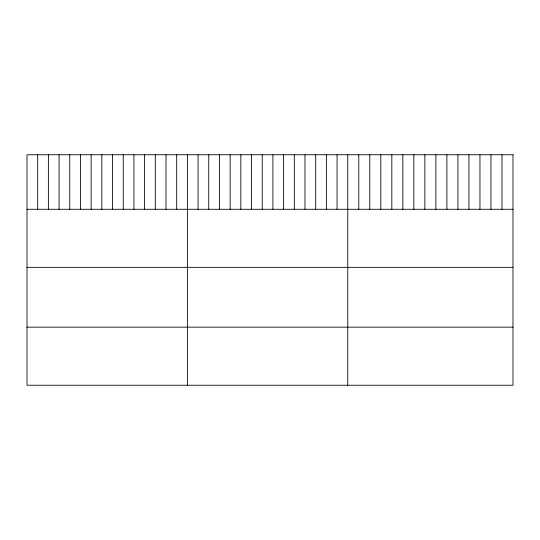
<?xml version="1.0" encoding="UTF-8"?>
<svg xmlns="http://www.w3.org/2000/svg" width="540" height="540" viewBox="0 0 540 540"><rect width="100%" height="100%" fill="white"/><g stroke="black" fill="none" stroke-linecap="round" stroke-linejoin="round"><path stroke-width="0.81" d="M27 209.277L513 209.277M27 267.341L513 267.341M27 327.166L513 327.166M501.984 154.764L501.984 209.277M490.968 154.764L490.968 209.277M479.952 154.764L479.952 209.277M468.936 154.764L468.936 209.277M457.92 154.764L457.92 209.277M446.904 154.764L446.904 209.277M435.888 154.764L435.888 209.277M424.872 154.764L424.872 209.277M413.856 154.764L413.856 209.277M402.84 154.764L402.84 209.277M391.824 154.764L391.824 209.277M380.808 154.764L380.808 209.277M369.792 154.764L369.792 209.277M358.776 154.764L358.776 209.277M347.76 154.764L347.76 385.236M337.068 154.764L337.068 209.277M326.376 154.764L326.376 209.277M315.684 154.764L315.684 209.277M304.992 154.764L304.992 209.277M294.3 154.764L294.3 209.277M283.608 154.764L283.608 209.277M272.916 154.764L272.916 209.277M262.224 154.764L262.224 209.277M251.532 154.764L251.532 209.277M240.84 154.764L240.84 209.277M230.148 154.764L230.148 209.277M219.456 154.764L219.456 209.277M208.764 154.764L208.764 209.277M198.072 154.764L198.072 209.277M187.38 154.764L187.38 385.236M176.688 154.764L176.688 209.277M165.996 154.764L165.996 209.277M155.304 154.764L155.304 209.277M144.612 154.764L144.612 209.277M133.92 154.764L133.92 209.277M123.228 154.764L123.228 209.277M112.536 154.764L112.536 209.277M101.844 154.764L101.844 209.277M91.152 154.764L91.152 209.277M80.46 154.764L80.46 209.277M69.768 154.764L69.768 209.277M59.076 154.764L59.076 209.277M48.384 154.764L48.384 209.277M37.692 154.764L37.692 209.277M513 154.764L27 154.764L27 385.236L513 385.236L513 154.764"/></g></svg>
